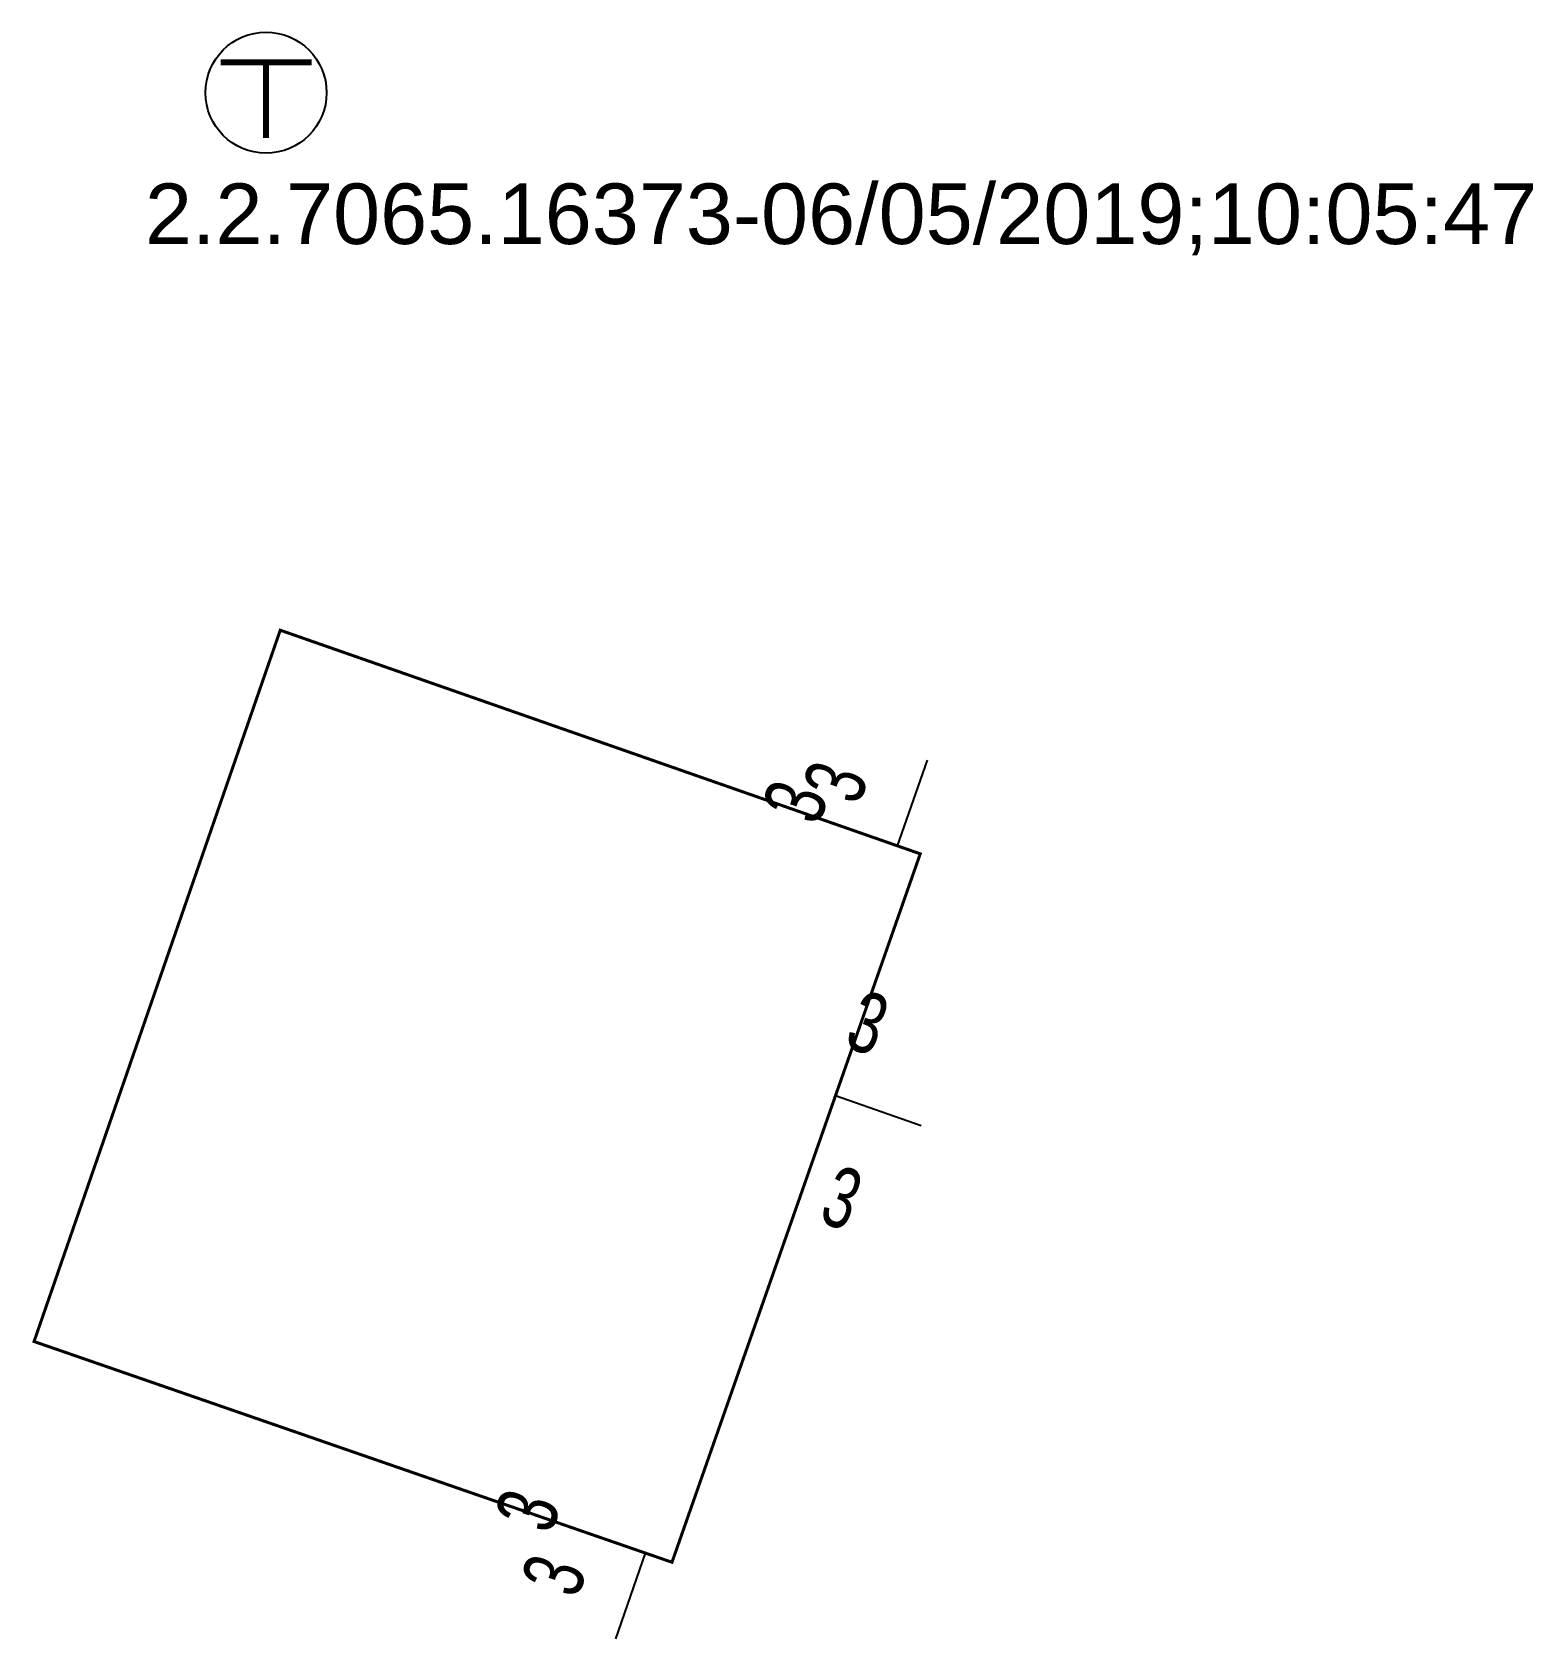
# Model space of a CAD drawing. Extents: x 186704.4 to 186754, y 654679.9 to 654732.9.
import ezdxf
from ezdxf.enums import TextEntityAlignment as Align

# ---------------------------------------------------------------- set-up
doc = ezdxf.new("R2010")
doc.units = 0
doc.linetypes.add('KB', pattern=[11, 7, -1.5, 1, -1.5])
for name, color, linetype in [('dim', 7, 'Continuous'), ('HEB_ENTITY', 3, 'Continuous'), ('LIKB', 242, 'KB'), ('VER', 1, 'Continuous')]:
    doc.layers.add(name, color=color, linetype=linetype)
doc.styles.add('hebtxt', font='hebtxt.shx')
doc.styles.add('MAVAT_ADP_STYLE', font='arial.ttf')

# ---------------------------------------------------------------- blocks, each defined once
blk = doc.blocks.new('HEB_ENTITY')
at = {"style": 'MAVAT_ADP_STYLE'}
for tag, p in [('BLKNAME', (0, 0)), ('PROMPT', (0, 0)), ('BLKNUM', (0, 0)), ('HEIGHT', (0, 0)), ('YBASE', (0, 0)), ('WIDTH', (0, 0)), ('TAG', (0, 0)), ('XBASE', (-4.659, -1))]:
    blk.add_attdef(tag, text='', height=2, dxfattribs=at).set_placement(p, align=Align.MIDDLE_CENTER)
blk.add_attdef('VAL', text='', height=2, dxfattribs=at).set_placement((-2.641, -1), align=Align.MIDDLE)
blk = doc.blocks.new('dim', base_point=(239887.559527, 732905.39089))
at = {"layer": 'dim', "style": 'hebtxt', "width": 0.7}
blk.add_attdef('NUMBER', (239887.559527, 732905.39089), '', height=1, dxfattribs=at)
blk = doc.blocks.new('VER')
at = {"const_width": 0.2}
for points in [[(-1.5, 1), (1.5, 1), (1.5, 1)], [(0, 1), (0, 0), (0, -1.5)]]:
    blk.add_lwpolyline(points, dxfattribs=at)
blk.add_circle((0, 0), 2)
at = {"style": 'MAVAT_ADP_STYLE', "flags": 4}
blk.add_attdef('VER_NO', (-4, -5), '', height=2, dxfattribs=at)

msp = doc.modelspace()

# ---------------------------------------------------------------- linework, layer by layer
at = {"layer": 'dim'}
for points in [[(186733.948, 654708.892), (186732.957, 654706.058)], [(186733.754, 654696.806), (186730.921, 654697.798)], [(186723.661, 654679.861), (186724.645, 654682.696)]]:
    msp.add_lwpolyline(points, dxfattribs=at)
at = {"layer": 'LIKB', "const_width": 0.1, "elevation": 0.1}
msp.add_lwpolyline([(186712.582, 654713.18), (186733.721, 654705.793), (186725.521, 654682.391), (186704.45, 654689.683)], close=True, dxfattribs=at)

# ---------------------------------------------------------------- block references
at = {"layer": 'dim', "linetype": 'ByBlock'}
ref = msp.add_blockref('dim', (186731.688, 654707.352), dxfattribs=dict(at, xscale=2, yscale=2, zscale=2, rotation=70.70995378102113))
ref.add_attrib('NUMBER', '3', (186731.688, 654707.352), dxfattribs={"layer": '0', "height": 2, "rotation": 430.71, "style": 'hebtxt', "width": 0.7})
ref = msp.add_blockref('dim', (186730.318, 654693.661), dxfattribs=dict(at, xscale=2, yscale=2, zscale=2, rotation=340.6885996598833))
ref.add_attrib('NUMBER', '3', (186730.318, 654693.661), dxfattribs={"layer": '0', "height": 2, "rotation": 340.6886, "style": 'hebtxt', "width": 0.7})
ref = msp.add_blockref('dim', (186722.388, 654681.149), dxfattribs=dict(at, xscale=2, yscale=2, zscale=2, rotation=70.85881034037284))
ref.add_attrib('NUMBER', '3', (186722.388, 654681.149), dxfattribs={"layer": '0', "height": 2, "rotation": 70.8588, "style": 'hebtxt', "width": 0.7})
at = {"layer": 'HEB_ENTITY', "linetype": 'ByBlock'}
ref = msp.add_blockref('HEB_ENTITY', (186731.621, 654708.405), dxfattribs=dict(at, xscale=2, yscale=2, zscale=2, rotation=70.70995378102113))
ref.add_attrib('VAL', '3', dxfattribs={"layer": '0', "height": 2, "rotation": 430.71, "style": 'MAVAT_ADP_STYLE', "width": 0.7}).set_placement((186729.591, 654707.526), align=Align.MIDDLE)
ref = msp.add_blockref('HEB_ENTITY', (186732.874, 654698.18), dxfattribs=dict(at, xscale=2, yscale=2, zscale=2, rotation=340.6885996598833))
ref.add_attrib('VAL', '3', dxfattribs={"layer": '0', "height": 2, "rotation": 340.6886, "style": 'MAVAT_ADP_STYLE', "width": 0.7}).set_placement((186731.996, 654700.21), align=Align.MIDDLE)
ref = msp.add_blockref('HEB_ENTITY', (186721.791, 654682.16), dxfattribs=dict(at, xscale=2, yscale=2, zscale=2, rotation=70.85881034037284))
ref.add_attrib('VAL', '3', dxfattribs={"layer": '0', "height": 2, "rotation": 70.8588, "style": 'MAVAT_ADP_STYLE', "width": 0.7}).set_placement((186720.748, 654684.11), align=Align.MIDDLE)
at = {"layer": 'VER'}
msp.add_blockref('VER', (186712.114, 654730.936), dxfattribs=at).add_auto_attribs({'VER_NO': '2.2.7065.16373-06/05/2019;10:05:47'})

doc.saveas('drawing.dxf')
